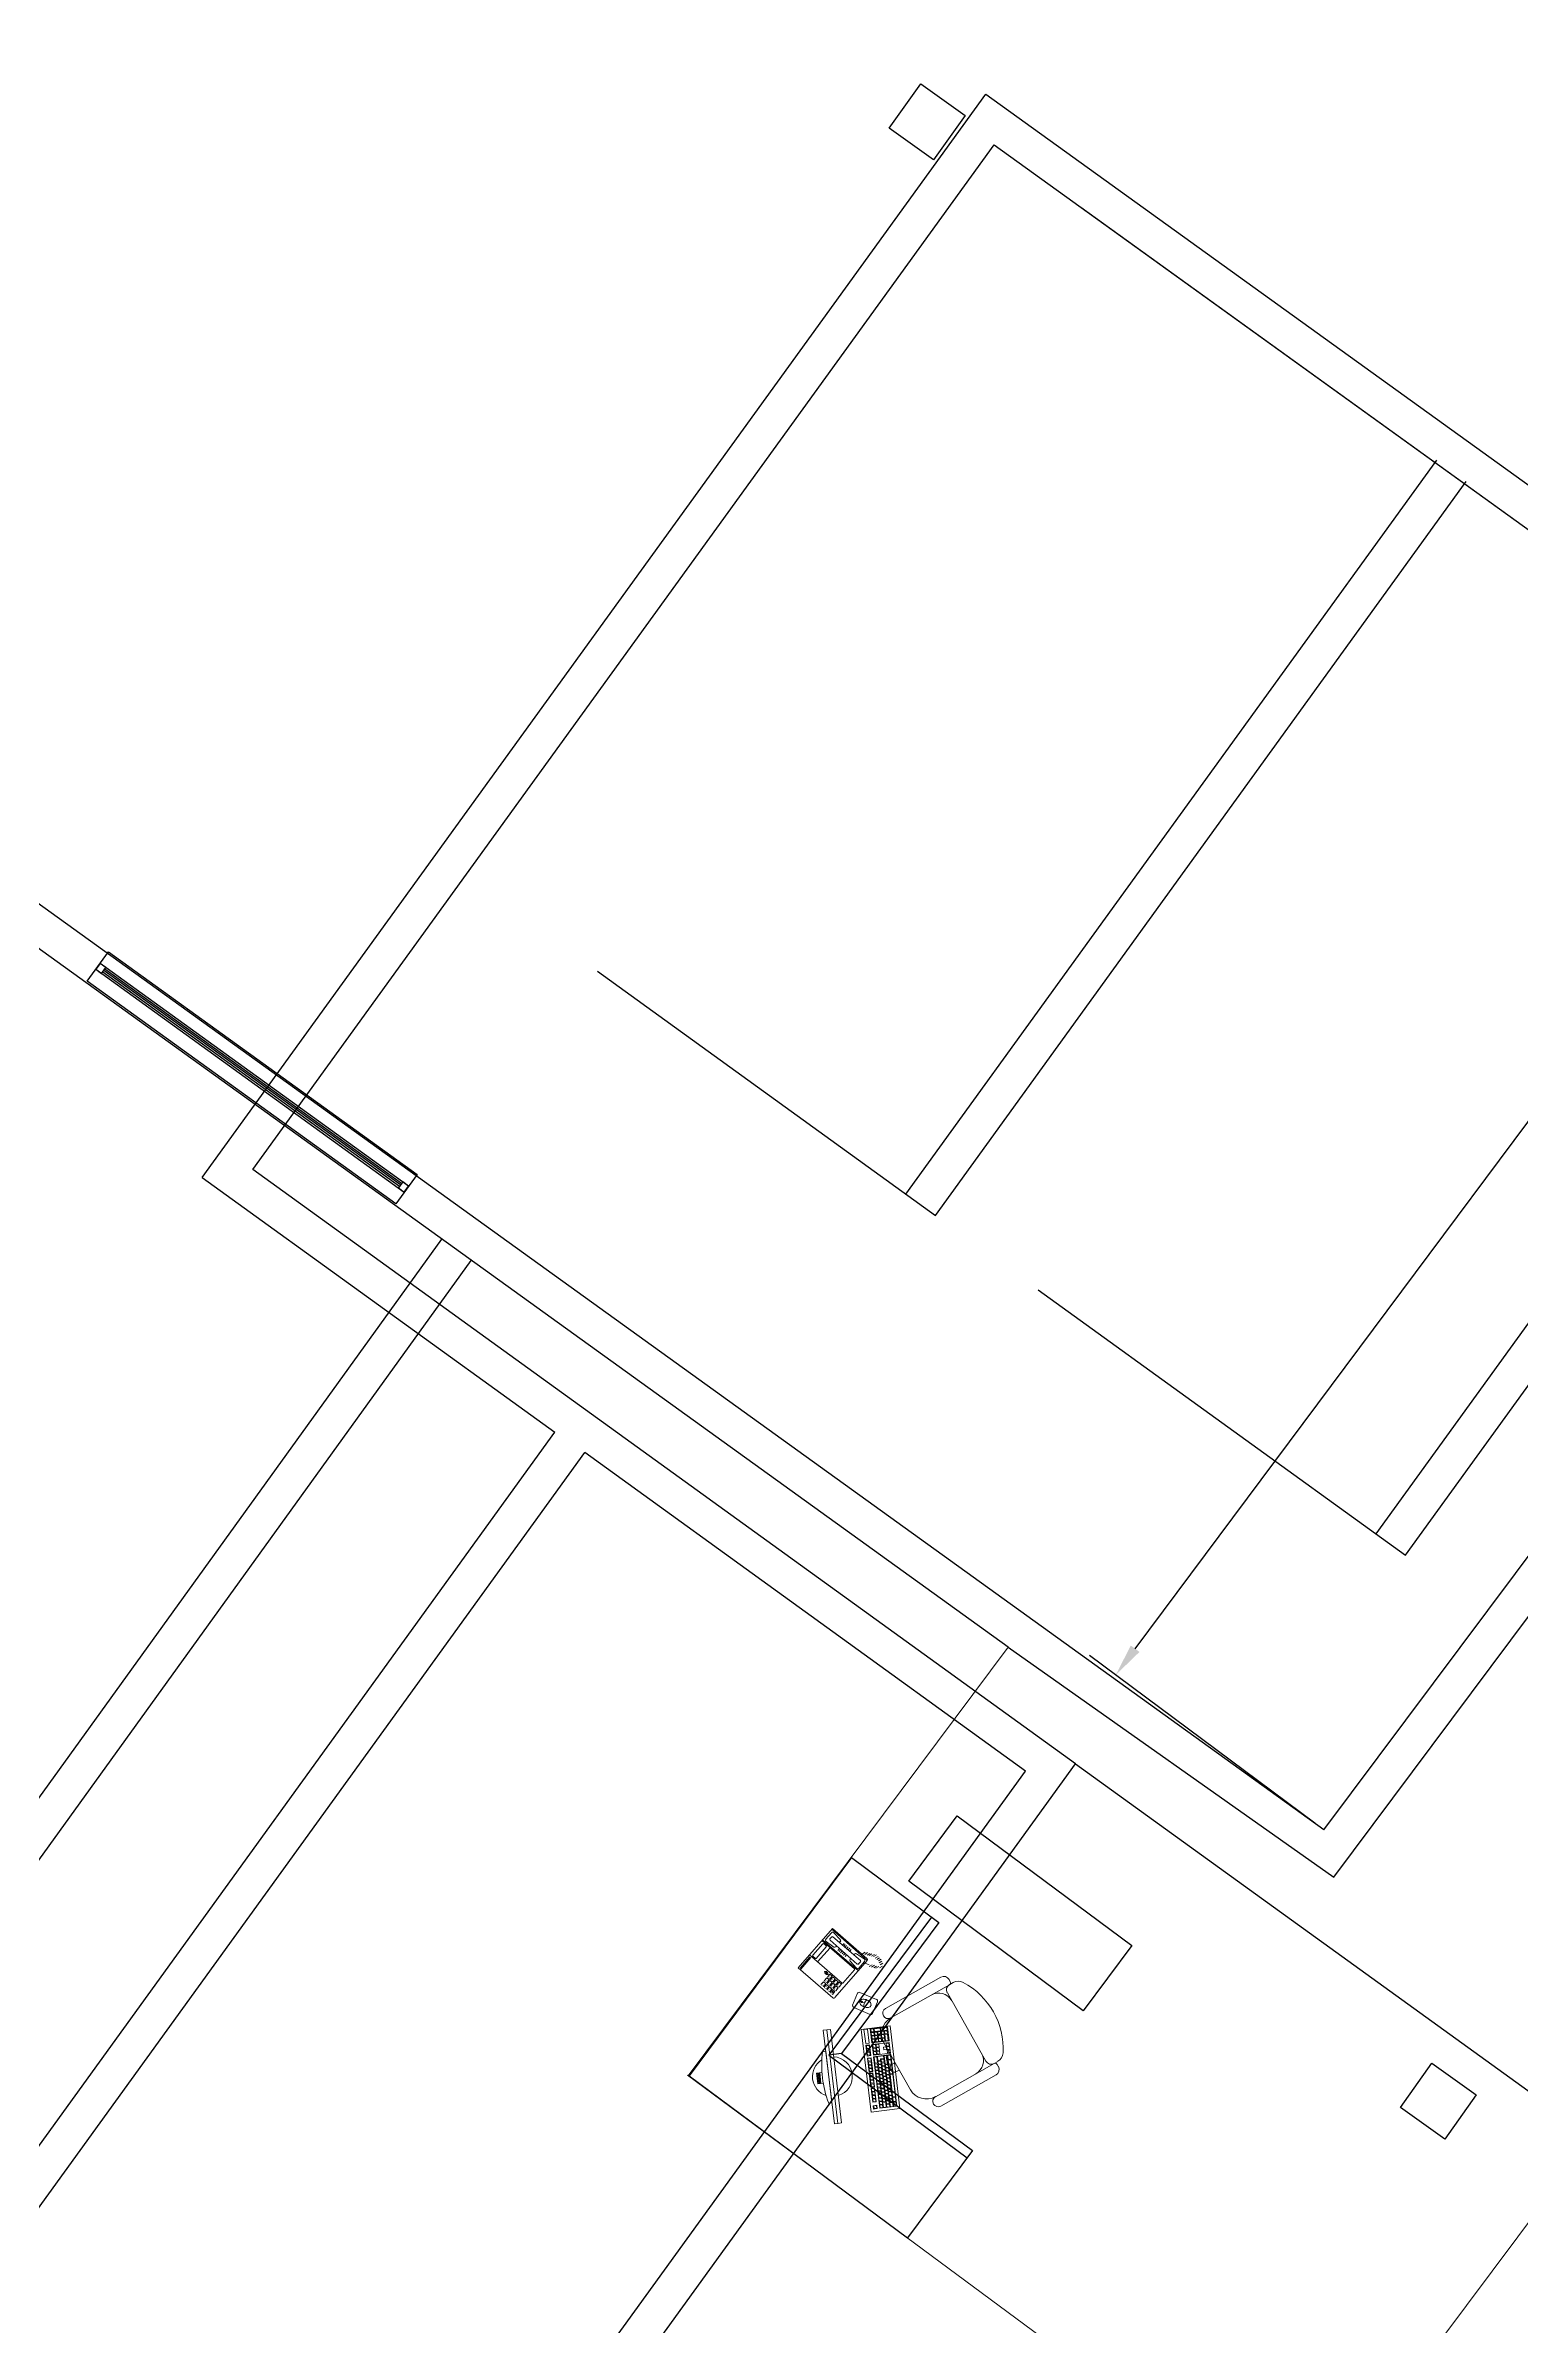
# Model space of a CAD drawing. Header units: metres. Extents: x 141303 to 146299, y 125960 to 127091.
# Drawn here: x 144896.07 to 144904.21, y 126103.1 to 126115.69 of the extents above; entities that cross this region are included whole.
import ezdxf

# ---------------------------------------------------------------- set-up
doc = ezdxf.new("R2010")
doc.units = ezdxf.units.M
doc.header["$MEASUREMENT"] = 0
for name, color, linetype, lineweight in [('C07_MOB-C.EXT Y FARMACIA$0$007_ADMISIÓN_HOSPITALARIA$0$SANCTORUM_ADMISION HOSPITALARIA_V5$0$007_ADMISIÓN_HOSPITALARIA$0$02.-PLANTA BAJA GENERAL$0$MOB', 7, 'Continuous', 0), ('ELEVATION', 7, 'Continuous', 20), ('new column', 4, 'Continuous', 25), ('NVMI_WALL', 7, 'Continuous', 30)]:
    doc.layers.add(name, color=color, linetype=linetype, lineweight=lineweight)
for name, color, linetype in [('DIMENSION', 50, 'Continuous'), ('door', 12, 'Continuous'), ('FURNITURE', 6, 'Continuous'), ('WINDOW', 244, 'Continuous')]:
    doc.layers.add(name, color=color, linetype=linetype)
doc.layers.get('0').off()
doc.styles.add('C07_MOB-C.EXT Y FARMACIA$0$007_ADMISIÓN_HOSPITALARIA$0$SANCTORUM_ADMISION HOSPITALARIA_V5$0$007_ADMISIÓN_HOSPITALARIA$0$02.-PLANTA BAJA GENERAL$0$LEROY', font='LEROY.SHX', dxfattribs={"width": 1.25, "height": 1})
doc.styles.get("Standard").update_dxf_attribs({"font": 'arial.ttf'})
doc.dimstyles.get("Standard").update_dxf_attribs({"dimtxt": 0.18, "dimasz": 0.18, "dimexe": 0.18, "dimexo": 0.0625, "dimgap": 0.09, "dimtad": 0, "dimtih": 1, "dimtoh": 1, "dimdec": 4, "dimzin": 0, "dimdsep": 46, "dimtxsty": 'Standard', "dimcen": 0.09, "dimadec": 0, "dimazin": 0, "dimtfac": 1, "dimtdec": 4, "dimtofl": 0, "dimtmove": 0, "dimatfit": 3, "dimfxl": 1, "dimtolj": 1, "dimtzin": 0, "dimarcsym": 0})

# ---------------------------------------------------------------- blocks, each defined once
blk = doc.blocks.new('C02_MOB-EQUIP GINE-PEDIATRÍA$0$SILLA ADM')
at = {"lineweight": 0}
for p, q in [((20.52, 67.882, 0), (20.18, 68.032, 0)), ((20.525, 67.945, 0), (20.205, 68.087, 0)), ((20.047, 67.981, 0), (19.926, 67.709, 0)), ((20.301, 67.469, 0), (20.477, 67.864, 0)), ((20.521, 67.881, 0), (20.542, 67.872, 0)), ((20.536, 67.888, 0), (20.542, 67.901, 0)), ((19.953, 67.52, 0), (20.274, 67.378, 0)), ((19.978, 67.575, 0), (20.318, 67.425, 0)), ((20.318, 67.424, 0), (20.339, 67.415, 0)), ((20.324, 67.409, 0), (20.318, 67.396, 0))]:
    blk.add_line(p, q, dxfattribs=at)
at = {"lineweight": 0, "ltscale": 15}
for p, q in [((19.999, 67.925, 0), (19.948, 67.868, 0)), ((19.948, 67.868, 0), (19.951, 67.866, 0)), ((19.993, 67.925, 0), (19.959, 67.888, 0)), ((19.959, 67.888, 0), (19.963, 67.885, 0)), ((19.996, 67.866, 0), (19.98, 67.874, 0)), ((19.993, 67.925, 0), (19.996, 67.922, 0)), ((20.016, 67.911, 0), (19.999, 67.925, 0)), ((19.977, 67.823, 0), (19.961, 67.831, 0))]:
    blk.add_line(p, q, dxfattribs=at)
at = {"lineweight": 0}
for centre, radius, start, end in [((20.139, 67.94, 0), 0.101, 66.0969, 156.0969), ((20.192, 68.06, 0), 0.03, 66.0969, 246.0969), ((20.38, 67.853, 0), 0.0835, 336.0969, 66.0969), ((20.507, 67.851, 0), 0.0337, 66.0969, 156.0969), ((20.525, 67.893, 0), 0.0122, 246.0969, 336.0969), ((20.511, 67.914, 0), 0.0337, 336.0969, 66.0969), ((20.519, 67.82, 0), 0.0575, 8.5862, 66.0969), ((20.164, 67.766, 0), 0.416, 303.6077, 8.5862), ((20.019, 67.668, 0), 0.101, 156.0969, 246.0969), ((19.966, 67.548, 0), 0.03, 66.0969, 246.0969), ((20.245, 67.548, 0), 0.0835, 246.0969, 336.0969), ((20.287, 67.409, 0), 0.0337, 246.0969, 336.0969), ((20.332, 67.455, 0), 0.0337, 156.0969, 246.0969), ((20.313, 67.413, 0), 0.0122, 336.0969, 66.0969), ((20.363, 67.468, 0), 0.0575, 246.0969, 303.6077)]:
    blk.add_arc(centre, radius, start, end, dxfattribs=at)
at = {"lineweight": 0, "ltscale": 15}
blk.add_arc((19.97, 67.852, 0), 0.0235, 66.0697, 246.0697, dxfattribs=at)
blk = doc.blocks.new('C02_MOB-EQUIP GINE-PEDIATRÍA$0$DESK 1.50 X 1.50')
for points in [[(252.496, -575.355), (253.996, -575.355)], [(252.496, -575.355), (252.496, -575.955)], [(253.996, -575.355), (253.996, -576.855)], [(252.496, -575.905), (253.446, -575.905)], [(252.496, -575.955), (253.396, -575.955)], [(253.396, -575.955), (253.446, -575.905)], [(253.396, -575.955), (253.396, -576.855)], [(253.446, -575.905), (253.446, -576.855)], [(253.396, -576.855), (253.996, -576.855)]]:
    blk.add_lwpolyline(points)
blk = doc.blocks.new('C07_MOB-C.EXT Y FARMACIA$0$007_ADMISIÓN_HOSPITALARIA$0$SANCTORUM_ADMISION HOSPITALARIA_V5$0$007_ADMISIÓN_HOSPITALARIA$0$02.-PLANTA BAJA GENERAL$0$tel-ip-flat-10')
at = {"layer": 'C07_MOB-C.EXT Y FARMACIA$0$007_ADMISIÓN_HOSPITALARIA$0$SANCTORUM_ADMISION HOSPITALARIA_V5$0$007_ADMISIÓN_HOSPITALARIA$0$02.-PLANTA BAJA GENERAL$0$MOB'}
h = blk.add_hatch(dxfattribs=at)
h.set_pattern_fill('ACET-2D-ANSI31', color=256, scale=0.017696, angle=221.1209, style=0)
h.set_pattern_definition([(176.1209, (5.901504, -4.01507), (-0.00380107, -0.05605687), [])])
h.paths.add_polyline_path([(0.043, -0.146), (0.042, -0.133), (0.03, -0.143)])
h.paths.add_polyline_path([(0.026, -0.126), (0.038, -0.129), (0.026, -0.139)])
at = {"lineweight": 0, "ltscale": 2}
for p, q in [((0.06, 0.138), (0.069, 0.153)), ((0.062, 0.158), (0.071, 0.174)), ((0.063, 0.126), (0.072, 0.141)), ((0.066, 0.113), (0.076, 0.129)), ((0.078, 0.161), (0.087, 0.176)), ((0.09, 0.156), (0.099, 0.171)), ((0.101, 0.151), (0.11, 0.167)), ((0.109, 0.143), (0.118, 0.158)), ((0.116, 0.134), (0.125, 0.15)), ((0.124, 0.125), (0.133, 0.141)), ((0.127, 0.113), (0.136, 0.129)), ((0.102, 0.089), (-0.102, -0.089)), ((0.052, 0.019), (-0.022, -0.045)), ((0.046, 0.041), (0.218, -0.156)), ((0.056, 0.019), (0.213, -0.16)), ((0.097, 0.075), (0.061, 0.043)), ((0.099, -0.005), (0.061, 0.031)), ((0.07, 0.101), (0.079, 0.116)), ((0.091, 0.069), (0.078, 0.1)), ((0.083, 0.035), (0.215, -0.115)), ((0.095, 0.052), (0.084, 0.042)), ((0.095, 0.052), (0.084, 0.042)), ((0.102, 0.052), (0.234, -0.099)), ((0.103, 0.09), (0.275, -0.106)), ((0.11, 0.074), (0.14, 0.031)), ((0.114, 0.088), (0.28, -0.102)), ((0.13, 0.101), (0.139, 0.116)), ((0.133, 0.089), (0.142, 0.104)), ((0.138, 0.02), (0.134, 0.016)), ((0.136, 0.076), (0.146, 0.092)), ((0.14, 0.064), (0.149, 0.079)), ((0.163, 0.001), (0.154, -0.007)), ((-0.103, -0.101), (0.063, -0.291)), ((-0.069, -0.089), (-0.085, -0.103)), ((-0.071, -0.097), (-0.076, -0.102)), ((-0.076, -0.102), (-0.073, -0.106)), ((-0.058, -0.102), (-0.074, -0.115)), ((-0.073, -0.106), (-0.067, -0.102)), ((-0.067, -0.102), (-0.071, -0.097)), ((-0.055, -0.106), (-0.07, -0.119)), ((-0.069, -0.089), (-0.058, -0.102)), ((-0.048, -0.071), (-0.064, -0.084)), ((-0.043, -0.118), (-0.059, -0.132)), ((-0.04, -0.122), (-0.056, -0.136)), ((-0.055, -0.106), (-0.043, -0.118)), ((-0.037, -0.083), (-0.053, -0.097)), ((-0.034, -0.088), (-0.049, -0.101)), ((-0.048, -0.071), (-0.037, -0.083)), ((-0.028, -0.053), (-0.044, -0.067)), ((-0.04, -0.122), (-0.029, -0.135)), ((-0.023, -0.1), (-0.038, -0.114)), ((-0.019, -0.104), (-0.035, -0.118)), ((-0.034, -0.088), (-0.023, -0.1)), ((-0.017, -0.066), (-0.033, -0.08)), ((-0.014, -0.07), (-0.03, -0.084)), ((-0.028, -0.053), (-0.017, -0.066)), ((-0.008, -0.117), (-0.024, -0.131)), ((-0.022, -0.049), (0.135, -0.228)), ((-0.004, -0.121), (-0.02, -0.135)), ((-0.019, -0.104), (-0.008, -0.117)), ((-0.003, -0.083), (-0.018, -0.097)), ((0.001, -0.087), (-0.015, -0.101)), ((-0.014, -0.07), (-0.003, -0.083)), ((0.012, -0.1), (-0.004, -0.113)), ((-0.004, -0.121), (0.007, -0.134)), ((0.016, -0.104), (0, -0.118)), ((0.001, -0.087), (0.012, -0.1)), ((0.027, -0.116), (0.011, -0.13)), ((0.016, -0.104), (0.027, -0.116)), ((0.28, -0.102), (0.063, -0.291)), ((0.173, -0.115), (0.095, -0.184)), ((0.115, -0.001), (0.11, -0.005)), ((0.135, -0.024), (0.125, -0.032)), ((0.142, -0.032), (0.132, -0.041)), ((0.149, -0.04), (0.139, -0.049)), ((0.157, -0.049), (0.146, -0.057)), ((0.163, -0.056), (0.153, -0.065)), ((0.169, -0.063), (0.159, -0.072)), ((0.17, -0.007), (0.161, -0.015)), ((0.178, -0.016), (0.168, -0.024)), ((0.185, -0.024), (0.176, -0.032)), ((0.177, -0.094), (0.207, -0.137)), ((0.183, -0.079), (0.179, -0.083)), ((0.191, -0.031), (0.182, -0.04)), ((0.197, -0.038), (0.188, -0.047)), ((0.207, -0.059), (0.202, -0.063)), ((0.256, -0.094), (0.218, -0.059)), ((0.256, -0.107), (0.22, -0.139)), ((0.233, -0.106), (0.222, -0.116)), ((-0.029, -0.135), (-0.045, -0.149)), ((-0.025, -0.139), (-0.041, -0.153)), ((-0.014, -0.152), (-0.03, -0.166)), ((-0.025, -0.139), (-0.014, -0.152)), ((0.007, -0.134), (-0.009, -0.148)), ((0.026, -0.126), (0.026, -0.139)), ((0.026, -0.126), (0.038, -0.129)), ((0.038, -0.129), (0.026, -0.139)), ((0.042, -0.133), (0.03, -0.143)), ((0.043, -0.146), (0.03, -0.143)), ((0.043, -0.146), (0.042, -0.133)), ((0.12, -0.221), (0.056, -0.277)), ((0.123, -0.226), (0.06, -0.281)), ((0.179, -0.136), (0.115, -0.192)), ((0.115, -0.196), (0.127, -0.21)), ((0.195, -0.155), (0.132, -0.21)), ((0.184, -0.136), (0.196, -0.15))]:
    blk.add_line(p, q, dxfattribs=at)
at = {"lineweight": 0, "const_width": 0.00178}
for points in [[(-0.085, -0.103), (-0.074, -0.115)], [(-0.07, -0.119), (-0.059, -0.132)], [(-0.064, -0.084), (-0.053, -0.097)], [(-0.049, -0.101), (-0.038, -0.114)], [(-0.044, -0.067), (-0.033, -0.08)], [(-0.035, -0.118), (-0.024, -0.131)], [(-0.03, -0.084), (-0.018, -0.097)], [(-0.015, -0.101), (-0.004, -0.113)], [(0, -0.118), (0.011, -0.13)], [(-0.056, -0.136), (-0.045, -0.149)], [(-0.041, -0.153), (-0.03, -0.166)], [(-0.02, -0.135), (-0.009, -0.148)]]:
    blk.add_lwpolyline(points, dxfattribs=at)
at = {"lineweight": 0, "ltscale": 2}
for centre, radius, start, end in [((0.054, 0.017), 0.00336, 41.1209, 131.1209), ((0.066, 0.037), 0.00841, 131.1209, 227.4187), ((0.087, 0.039), 0.00504, 131.1209, 221.1209), ((0.087, 0.039), 0.00504, 131.1209, 221.1209), ((0.098, 0.049), 0.00504, 41.1209, 131.1209), ((0.098, 0.049), 0.00504, 41.1209, 131.1209), ((0.103, 0.069), 0.00841, 34.823, 131.1209), ((0.108, 0.083), 0.00841, 41.1209, 131.1209), ((0.133, 0.026), 0.00841, 311.1209, 34.823), ((-0.097, -0.096), 0.00841, 131.1209, 221.1209), ((-0.019, -0.047), 0.00336, 131.1209, 221.1209), ((0.105, 0.002), 0.00841, 227.4187, 311.1209), ((0.184, -0.09), 0.00841, 131.1209, 214.823), ((0.212, -0.065), 0.00841, 47.4187, 131.1209), ((0.219, -0.112), 0.00504, 221.1209, 311.1209), ((0.23, -0.102), 0.00504, 311.1209, 41.1209), ((0.251, -0.1), 0.00841, 311.1209, 47.4187), ((0.118, -0.194), 0.00336, 131.1209, 221.1209), ((0.13, -0.208), 0.00336, 221.1209, 311.1209), ((0.181, -0.139), 0.00336, 41.1209, 131.1209), ((0.193, -0.152), 0.00336, 311.1209, 41.1209), ((0.214, -0.132), 0.00841, 214.823, 311.1209)]:
    blk.add_arc(centre, radius, start, end, dxfattribs=at)
at = {"lineweight": 0, "ltscale": 2, "style": 'C07_MOB-C.EXT Y FARMACIA$0$007_ADMISIÓN_HOSPITALARIA$0$SANCTORUM_ADMISION HOSPITALARIA_V5$0$007_ADMISIÓN_HOSPITALARIA$0$02.-PLANTA BAJA GENERAL$0$LEROY'}
for s, p in [('9', (-0.058, -0.115)), ('0', (-0.052, -0.08)), ('8', (-0.037, -0.097)), ('*', (-0.032, -0.063)), ('5', (-0.023, -0.113)), ('7', (-0.018, -0.08)), ('4', (-0.003, -0.097)), ('1', (0.012, -0.114)), ('6', (-0.043, -0.131)), ('3', (-0.028, -0.149)), ('2', (-0.008, -0.131))]:
    blk.add_text(s, height=0.00633, rotation=221.1209, dxfattribs=at).set_placement(p)
blk = doc.blocks.new('C07_MOB-C.EXT Y FARMACIA$0$01.TLAT_TRIAGE - 06$0$02.COV_LNDV_MONTAJE - 00$0$Mob  -  PC 02')
at = {"lineweight": 0}
for p, q in [((-0.394, 0.402), (-0.443, 0.316)), ((-0.32, 0.372), (-0.381, 0.406)), ((0.22, 0.459), (-0.24, 0.459)), ((-0.24, 0.459), (-0.24, 0.299)), ((-0.159, 0.444), (-0.237, 0.444)), ((-0.237, 0.444), (-0.237, 0.349)), ((-0.219, 0.44), (-0.234, 0.44)), ((-0.234, 0.44), (-0.234, 0.406)), ((-0.234, 0.406), (-0.234, 0.44)), ((-0.234, 0.406), (-0.219, 0.406)), ((-0.219, 0.403), (-0.234, 0.403)), ((-0.234, 0.403), (-0.234, 0.37)), ((-0.234, 0.37), (-0.234, 0.403)), ((-0.219, 0.406), (-0.219, 0.44)), ((-0.219, 0.37), (-0.219, 0.403)), ((-0.2, 0.44), (-0.215, 0.44)), ((-0.215, 0.44), (-0.215, 0.425)), ((-0.215, 0.425), (-0.215, 0.44)), ((-0.215, 0.425), (-0.2, 0.425)), ((-0.2, 0.421), (-0.215, 0.421)), ((-0.215, 0.421), (-0.215, 0.406)), ((-0.215, 0.406), (-0.215, 0.421)), ((-0.215, 0.406), (-0.2, 0.406)), ((-0.2, 0.403), (-0.215, 0.403)), ((-0.215, 0.403), (-0.215, 0.388)), ((-0.215, 0.388), (-0.215, 0.403)), ((-0.215, 0.388), (-0.2, 0.388)), ((-0.2, 0.385), (-0.215, 0.385)), ((-0.215, 0.385), (-0.215, 0.37)), ((-0.215, 0.37), (-0.215, 0.385)), ((-0.2, 0.425), (-0.2, 0.44)), ((-0.2, 0.406), (-0.2, 0.421)), ((-0.2, 0.388), (-0.2, 0.403)), ((-0.2, 0.37), (-0.2, 0.385)), ((-0.162, 0.44), (-0.196, 0.44)), ((-0.196, 0.44), (-0.196, 0.425)), ((-0.196, 0.425), (-0.196, 0.44)), ((-0.196, 0.425), (-0.162, 0.425)), ((-0.181, 0.421), (-0.196, 0.421)), ((-0.196, 0.421), (-0.196, 0.406)), ((-0.196, 0.406), (-0.196, 0.421)), ((-0.196, 0.406), (-0.181, 0.406)), ((-0.181, 0.403), (-0.196, 0.403)), ((-0.196, 0.403), (-0.196, 0.388)), ((-0.196, 0.388), (-0.196, 0.403)), ((-0.196, 0.388), (-0.181, 0.388)), ((-0.181, 0.385), (-0.196, 0.385)), ((-0.196, 0.385), (-0.196, 0.37)), ((-0.196, 0.37), (-0.196, 0.385)), ((-0.181, 0.406), (-0.181, 0.421)), ((-0.181, 0.388), (-0.181, 0.403)), ((-0.181, 0.37), (-0.181, 0.385)), ((-0.162, 0.421), (-0.177, 0.421)), ((-0.177, 0.421), (-0.177, 0.406)), ((-0.177, 0.406), (-0.177, 0.421)), ((-0.177, 0.406), (-0.162, 0.406)), ((-0.162, 0.403), (-0.177, 0.403)), ((-0.177, 0.403), (-0.177, 0.388)), ((-0.177, 0.388), (-0.177, 0.403)), ((-0.177, 0.388), (-0.162, 0.388)), ((-0.162, 0.385), (-0.177, 0.385)), ((-0.177, 0.385), (-0.177, 0.37)), ((-0.177, 0.37), (-0.177, 0.385)), ((-0.162, 0.425), (-0.162, 0.44)), ((-0.162, 0.406), (-0.162, 0.421)), ((-0.162, 0.388), (-0.162, 0.403)), ((-0.162, 0.37), (-0.162, 0.385)), ((-0.159, 0.349), (-0.159, 0.444)), ((-0.15, 0.349), (-0.15, 0.444)), ((-0.15, 0.444), (-0.09, 0.444)), ((-0.132, 0.442), (-0.147, 0.442)), ((-0.147, 0.442), (-0.147, 0.427)), ((-0.147, 0.427), (-0.147, 0.442)), ((-0.147, 0.427), (-0.132, 0.427)), ((-0.132, 0.385), (-0.147, 0.385)), ((-0.147, 0.385), (-0.147, 0.37)), ((-0.147, 0.37), (-0.147, 0.385)), ((-0.132, 0.427), (-0.132, 0.442)), ((-0.132, 0.37), (-0.132, 0.385)), ((-0.113, 0.442), (-0.128, 0.442)), ((-0.128, 0.442), (-0.128, 0.427)), ((-0.128, 0.427), (-0.128, 0.442)), ((-0.128, 0.427), (-0.113, 0.427)), ((-0.113, 0.424), (-0.128, 0.424)), ((-0.128, 0.424), (-0.128, 0.409)), ((-0.128, 0.409), (-0.128, 0.424)), ((-0.128, 0.409), (-0.113, 0.409)), ((-0.113, 0.385), (-0.128, 0.385)), ((-0.128, 0.385), (-0.128, 0.37)), ((-0.128, 0.37), (-0.128, 0.385)), ((-0.113, 0.427), (-0.113, 0.442)), ((-0.113, 0.409), (-0.113, 0.424)), ((-0.113, 0.37), (-0.113, 0.385)), ((-0.094, 0.442), (-0.109, 0.442)), ((-0.109, 0.442), (-0.109, 0.427)), ((-0.109, 0.427), (-0.109, 0.442)), ((-0.109, 0.427), (-0.094, 0.427)), ((-0.094, 0.385), (-0.109, 0.385)), ((-0.109, 0.385), (-0.109, 0.37)), ((-0.109, 0.37), (-0.109, 0.385)), ((-0.094, 0.427), (-0.094, 0.442)), ((-0.094, 0.37), (-0.094, 0.385)), ((-0.09, 0.444), (-0.09, 0.349)), ((-0.082, 0.349), (-0.082, 0.444)), ((0.205, 0.444), (-0.082, 0.444)), ((-0.057, 0.442), (-0.08, 0.442)), ((-0.08, 0.442), (-0.08, 0.427)), ((-0.08, 0.427), (-0.08, 0.442)), ((-0.08, 0.427), (-0.057, 0.427)), ((-0.034, 0.423), (-0.08, 0.423)), ((-0.08, 0.423), (-0.08, 0.408)), ((-0.08, 0.408), (-0.08, 0.423)), ((-0.08, 0.408), (-0.034, 0.408)), ((-0.065, 0.404), (-0.08, 0.404)), ((-0.08, 0.404), (-0.08, 0.37)), ((-0.08, 0.37), (-0.08, 0.404)), ((-0.065, 0.385), (-0.065, 0.404)), ((-0.057, 0.385), (-0.065, 0.385)), ((-0.046, 0.404), (-0.061, 0.404)), ((-0.061, 0.404), (-0.061, 0.389)), ((-0.061, 0.389), (-0.061, 0.404)), ((-0.061, 0.389), (-0.046, 0.389)), ((-0.057, 0.427), (-0.057, 0.442)), ((-0.057, 0.37), (-0.057, 0.385)), ((-0.031, 0.442), (-0.053, 0.442)), ((-0.053, 0.442), (-0.053, 0.427)), ((-0.053, 0.427), (-0.053, 0.442)), ((-0.053, 0.427), (-0.031, 0.427)), ((-0.038, 0.385), (-0.053, 0.385)), ((-0.053, 0.385), (-0.053, 0.37)), ((-0.053, 0.37), (-0.053, 0.385)), ((-0.046, 0.389), (-0.046, 0.404)), ((-0.026, 0.404), (-0.041, 0.404)), ((-0.041, 0.404), (-0.041, 0.389)), ((-0.041, 0.389), (-0.041, 0.404)), ((-0.041, 0.389), (-0.026, 0.389)), ((-0.038, 0.37), (-0.038, 0.385)), ((-0.034, 0.408), (-0.034, 0.423)), ((-0.019, 0.385), (-0.034, 0.385)), ((-0.034, 0.385), (-0.034, 0.37)), ((-0.034, 0.37), (-0.034, 0.385)), ((-0.031, 0.427), (-0.031, 0.442)), ((-0.015, 0.423), (-0.03, 0.423)), ((-0.03, 0.423), (-0.03, 0.408)), ((-0.03, 0.408), (-0.03, 0.423)), ((-0.03, 0.408), (-0.015, 0.408)), ((-0.004, 0.442), (-0.026, 0.442)), ((-0.026, 0.442), (-0.026, 0.427)), ((-0.026, 0.427), (-0.026, 0.442)), ((-0.026, 0.427), (-0.004, 0.427)), ((-0.026, 0.389), (-0.026, 0.404)), ((-0.007, 0.404), (-0.022, 0.404)), ((-0.022, 0.404), (-0.022, 0.389)), ((-0.022, 0.389), (-0.022, 0.404)), ((-0.022, 0.389), (-0.007, 0.389)), ((-0.019, 0.37), (-0.019, 0.385)), ((-0.015, 0.408), (-0.015, 0.423)), ((0, 0.385), (-0.015, 0.385)), ((-0.015, 0.385), (-0.015, 0.37)), ((-0.015, 0.37), (-0.015, 0.385)), ((0.004, 0.423), (-0.011, 0.423)), ((-0.011, 0.423), (-0.011, 0.408)), ((-0.011, 0.408), (-0.011, 0.423)), ((-0.011, 0.408), (0.004, 0.408)), ((-0.007, 0.389), (-0.007, 0.404)), ((-0.004, 0.427), (-0.004, 0.442)), ((0.012, 0.404), (-0.003, 0.404)), ((-0.003, 0.404), (-0.003, 0.389)), ((-0.003, 0.389), (-0.003, 0.404)), ((-0.003, 0.389), (0.012, 0.389)), ((0.023, 0.442), (0, 0.442)), ((0, 0.442), (0, 0.427)), ((0, 0.427), (0, 0.442)), ((0, 0.427), (0.023, 0.427)), ((0, 0.37), (0, 0.385)), ((0.004, 0.408), (0.004, 0.423)), ((0.019, 0.385), (0.004, 0.385)), ((0.004, 0.385), (0.004, 0.37)), ((0.004, 0.37), (0.004, 0.385)), ((0.024, 0.423), (0.009, 0.423)), ((0.009, 0.423), (0.009, 0.408)), ((0.009, 0.408), (0.009, 0.423)), ((0.009, 0.408), (0.024, 0.408)), ((0.012, 0.389), (0.012, 0.404)), ((0.031, 0.404), (0.016, 0.404)), ((0.016, 0.404), (0.016, 0.389)), ((0.016, 0.389), (0.016, 0.404)), ((0.016, 0.389), (0.031, 0.389)), ((0.019, 0.37), (0.019, 0.385)), ((0.023, 0.427), (0.023, 0.442)), ((0.024, 0.408), (0.024, 0.423)), ((0.039, 0.385), (0.024, 0.385)), ((0.024, 0.385), (0.024, 0.37)), ((0.024, 0.37), (0.024, 0.385)), ((0.123, 0.442), (0.027, 0.442)), ((0.027, 0.442), (0.027, 0.427)), ((0.027, 0.427), (0.027, 0.442)), ((0.027, 0.427), (0.123, 0.427)), ((0.043, 0.423), (0.028, 0.423)), ((0.028, 0.423), (0.028, 0.408)), ((0.028, 0.408), (0.028, 0.423)), ((0.028, 0.408), (0.043, 0.408)), ((0.031, 0.389), (0.031, 0.404)), ((0.05, 0.404), (0.035, 0.404)), ((0.035, 0.404), (0.035, 0.389)), ((0.035, 0.389), (0.035, 0.404)), ((0.035, 0.389), (0.05, 0.389)), ((0.039, 0.37), (0.039, 0.385)), ((0.043, 0.408), (0.043, 0.423)), ((0.058, 0.385), (0.043, 0.385)), ((0.043, 0.385), (0.043, 0.37)), ((0.043, 0.37), (0.043, 0.385)), ((0.062, 0.423), (0.047, 0.423)), ((0.047, 0.423), (0.047, 0.408)), ((0.047, 0.408), (0.047, 0.423)), ((0.047, 0.408), (0.062, 0.408)), ((0.05, 0.389), (0.05, 0.404)), ((0.069, 0.404), (0.054, 0.404)), ((0.054, 0.404), (0.054, 0.389)), ((0.054, 0.389), (0.054, 0.404)), ((0.054, 0.389), (0.069, 0.389)), ((0.058, 0.37), (0.058, 0.385)), ((0.062, 0.408), (0.062, 0.423)), ((0.077, 0.385), (0.062, 0.385)), ((0.062, 0.385), (0.062, 0.37)), ((0.062, 0.37), (0.062, 0.385)), ((0.081, 0.423), (0.066, 0.423)), ((0.066, 0.423), (0.066, 0.408)), ((0.066, 0.408), (0.066, 0.423)), ((0.066, 0.408), (0.081, 0.408)), ((0.069, 0.389), (0.069, 0.404)), ((0.088, 0.404), (0.073, 0.404)), ((0.073, 0.404), (0.073, 0.389)), ((0.073, 0.389), (0.073, 0.404)), ((0.073, 0.389), (0.088, 0.389)), ((0.077, 0.37), (0.077, 0.385)), ((0.081, 0.408), (0.081, 0.423)), ((0.096, 0.385), (0.081, 0.385)), ((0.081, 0.385), (0.081, 0.37)), ((0.081, 0.37), (0.081, 0.385)), ((0.1, 0.423), (0.085, 0.423)), ((0.085, 0.423), (0.085, 0.408)), ((0.085, 0.408), (0.085, 0.423)), ((0.085, 0.408), (0.1, 0.408)), ((0.088, 0.389), (0.088, 0.404)), ((0.108, 0.404), (0.093, 0.404)), ((0.093, 0.404), (0.093, 0.389)), ((0.093, 0.389), (0.093, 0.404)), ((0.093, 0.389), (0.108, 0.389)), ((0.096, 0.37), (0.096, 0.385)), ((0.1, 0.408), (0.1, 0.423)), ((0.115, 0.385), (0.1, 0.385)), ((0.1, 0.385), (0.1, 0.37)), ((0.1, 0.37), (0.1, 0.385)), ((0.119, 0.423), (0.104, 0.423)), ((0.104, 0.423), (0.104, 0.408)), ((0.104, 0.408), (0.104, 0.423)), ((0.104, 0.408), (0.119, 0.408)), ((0.108, 0.389), (0.108, 0.404)), ((0.127, 0.404), (0.112, 0.404)), ((0.112, 0.404), (0.112, 0.389)), ((0.112, 0.389), (0.112, 0.404)), ((0.112, 0.389), (0.127, 0.389)), ((0.115, 0.37), (0.115, 0.385)), ((0.119, 0.408), (0.119, 0.423)), ((0.134, 0.385), (0.119, 0.385)), ((0.119, 0.385), (0.119, 0.37)), ((0.119, 0.37), (0.119, 0.385)), ((0.123, 0.427), (0.123, 0.442)), ((0.138, 0.423), (0.123, 0.423)), ((0.123, 0.423), (0.123, 0.408)), ((0.123, 0.408), (0.123, 0.423)), ((0.123, 0.408), (0.138, 0.408)), ((0.15, 0.442), (0.127, 0.442)), ((0.127, 0.442), (0.127, 0.427)), ((0.127, 0.427), (0.127, 0.442)), ((0.127, 0.427), (0.15, 0.427)), ((0.127, 0.389), (0.127, 0.404)), ((0.146, 0.404), (0.131, 0.404)), ((0.131, 0.404), (0.131, 0.389)), ((0.131, 0.389), (0.131, 0.404)), ((0.131, 0.389), (0.146, 0.389)), ((0.134, 0.37), (0.134, 0.385)), ((0.138, 0.408), (0.138, 0.423)), ((0.153, 0.385), (0.138, 0.385)), ((0.138, 0.385), (0.138, 0.37)), ((0.138, 0.37), (0.138, 0.385)), ((0.157, 0.423), (0.142, 0.423)), ((0.142, 0.423), (0.142, 0.408)), ((0.142, 0.408), (0.142, 0.423)), ((0.142, 0.408), (0.157, 0.408)), ((0.146, 0.389), (0.146, 0.404)), ((0.15, 0.427), (0.15, 0.442)), ((0.165, 0.404), (0.15, 0.404)), ((0.15, 0.404), (0.15, 0.389)), ((0.15, 0.389), (0.15, 0.404)), ((0.15, 0.389), (0.165, 0.389)), ((0.153, 0.37), (0.153, 0.385)), ((0.177, 0.442), (0.154, 0.442)), ((0.154, 0.442), (0.154, 0.427)), ((0.154, 0.427), (0.154, 0.442)), ((0.154, 0.427), (0.177, 0.427)), ((0.157, 0.408), (0.157, 0.423)), ((0.172, 0.385), (0.157, 0.385)), ((0.157, 0.385), (0.157, 0.37)), ((0.157, 0.37), (0.157, 0.385)), ((0.177, 0.423), (0.162, 0.423)), ((0.162, 0.423), (0.162, 0.408)), ((0.162, 0.408), (0.162, 0.423)), ((0.162, 0.408), (0.177, 0.408)), ((0.165, 0.389), (0.165, 0.404)), ((0.184, 0.404), (0.169, 0.404)), ((0.169, 0.404), (0.169, 0.389)), ((0.169, 0.389), (0.169, 0.404)), ((0.169, 0.389), (0.184, 0.389)), ((0.172, 0.37), (0.172, 0.385)), ((0.177, 0.427), (0.177, 0.442)), ((0.177, 0.408), (0.177, 0.423)), ((0.203, 0.385), (0.177, 0.385)), ((0.177, 0.385), (0.177, 0.37)), ((0.177, 0.37), (0.177, 0.385)), ((0.203, 0.442), (0.181, 0.442)), ((0.181, 0.442), (0.181, 0.427)), ((0.181, 0.427), (0.181, 0.442)), ((0.181, 0.427), (0.203, 0.427)), ((0.203, 0.423), (0.181, 0.423)), ((0.181, 0.423), (0.181, 0.408)), ((0.181, 0.408), (0.181, 0.423)), ((0.181, 0.408), (0.203, 0.408)), ((0.184, 0.389), (0.184, 0.404)), ((0.203, 0.404), (0.188, 0.404)), ((0.188, 0.404), (0.188, 0.389)), ((0.188, 0.389), (0.188, 0.404)), ((0.188, 0.389), (0.203, 0.389)), ((0.203, 0.427), (0.203, 0.442)), ((0.203, 0.408), (0.203, 0.423)), ((0.203, 0.389), (0.203, 0.404)), ((0.203, 0.37), (0.203, 0.385)), ((0.205, 0.349), (0.205, 0.444)), ((0.22, 0.299), (0.22, 0.459)), ((-0.44, 0.303), (-0.379, 0.268)), ((-0.404, 0.333), (-0.402, 0.339)), ((-0.404, 0.327), (-0.404, 0.333)), ((-0.404, 0.322), (-0.404, 0.327)), ((-0.403, 0.318), (-0.404, 0.322)), ((-0.401, 0.314), (-0.403, 0.318)), ((-0.402, 0.339), (-0.4, 0.345)), ((-0.398, 0.311), (-0.401, 0.314)), ((-0.4, 0.345), (-0.397, 0.35)), ((-0.395, 0.309), (-0.398, 0.311)), ((-0.397, 0.35), (-0.394, 0.356)), ((-0.395, 0.313), (-0.396, 0.31)), ((-0.389, 0.325), (-0.395, 0.314)), ((-0.395, 0.314), (-0.394, 0.313)), ((-0.395, 0.313), (-0.395, 0.313)), ((-0.391, 0.308), (-0.395, 0.309)), ((-0.394, 0.356), (-0.39, 0.36)), ((-0.394, 0.313), (-0.387, 0.324)), ((-0.386, 0.308), (-0.391, 0.308)), ((-0.39, 0.36), (-0.385, 0.364)), ((-0.387, 0.324), (-0.389, 0.325)), ((-0.388, 0.324), (-0.383, 0.333)), ((-0.382, 0.31), (-0.386, 0.308)), ((-0.385, 0.364), (-0.381, 0.367)), ((-0.377, 0.312), (-0.382, 0.31)), ((-0.381, 0.367), (-0.376, 0.369)), ((-0.373, 0.315), (-0.377, 0.312)), ((-0.376, 0.369), (-0.371, 0.369)), ((-0.368, 0.319), (-0.373, 0.315)), ((-0.371, 0.369), (-0.367, 0.369)), ((-0.364, 0.324), (-0.368, 0.319)), ((-0.367, 0.369), (-0.364, 0.368)), ((-0.365, 0.272), (-0.316, 0.358)), ((-0.364, 0.368), (-0.36, 0.365)), ((-0.361, 0.33), (-0.364, 0.324)), ((-0.359, 0.335), (-0.361, 0.33)), ((-0.36, 0.365), (-0.358, 0.362)), ((-0.357, 0.341), (-0.359, 0.335)), ((-0.358, 0.362), (-0.356, 0.357)), ((-0.356, 0.347), (-0.357, 0.341)), ((-0.356, 0.357), (-0.356, 0.353)), ((-0.356, 0.353), (-0.356, 0.347)), ((-0.24, 0.299), (0.22, 0.299)), ((-0.237, 0.349), (-0.159, 0.349)), ((-0.159, 0.334), (-0.237, 0.334)), ((-0.237, 0.334), (-0.237, 0.314)), ((-0.237, 0.314), (-0.159, 0.314)), ((-0.234, 0.37), (-0.219, 0.37)), ((-0.219, 0.367), (-0.234, 0.367)), ((-0.234, 0.367), (-0.234, 0.352)), ((-0.234, 0.352), (-0.234, 0.367)), ((-0.234, 0.352), (-0.219, 0.352)), ((-0.219, 0.352), (-0.219, 0.367)), ((-0.215, 0.37), (-0.2, 0.37)), ((-0.2, 0.367), (-0.215, 0.367)), ((-0.215, 0.367), (-0.215, 0.352)), ((-0.215, 0.352), (-0.215, 0.367)), ((-0.215, 0.352), (-0.2, 0.352)), ((-0.2, 0.352), (-0.2, 0.367)), ((-0.196, 0.37), (-0.181, 0.37)), ((-0.181, 0.367), (-0.196, 0.367)), ((-0.196, 0.367), (-0.196, 0.352)), ((-0.196, 0.352), (-0.196, 0.367)), ((-0.196, 0.352), (-0.181, 0.352)), ((-0.181, 0.352), (-0.181, 0.367)), ((-0.177, 0.37), (-0.162, 0.37)), ((-0.162, 0.367), (-0.177, 0.367)), ((-0.177, 0.367), (-0.177, 0.352)), ((-0.177, 0.352), (-0.177, 0.367)), ((-0.177, 0.352), (-0.162, 0.352)), ((-0.162, 0.352), (-0.162, 0.367)), ((-0.159, 0.314), (-0.159, 0.334)), ((-0.09, 0.349), (-0.15, 0.349)), ((-0.15, 0.314), (-0.15, 0.334)), ((-0.15, 0.334), (-0.09, 0.334)), ((-0.09, 0.314), (-0.15, 0.314)), ((-0.147, 0.37), (-0.132, 0.37)), ((-0.132, 0.367), (-0.147, 0.367)), ((-0.147, 0.367), (-0.147, 0.352)), ((-0.147, 0.352), (-0.147, 0.367)), ((-0.147, 0.352), (-0.132, 0.352)), ((-0.132, 0.332), (-0.147, 0.332)), ((-0.147, 0.332), (-0.147, 0.317)), ((-0.147, 0.317), (-0.147, 0.332)), ((-0.147, 0.317), (-0.132, 0.317)), ((-0.132, 0.352), (-0.132, 0.367)), ((-0.132, 0.317), (-0.132, 0.332)), ((-0.128, 0.37), (-0.113, 0.37)), ((-0.113, 0.367), (-0.128, 0.367)), ((-0.128, 0.367), (-0.128, 0.352)), ((-0.128, 0.352), (-0.128, 0.367)), ((-0.128, 0.352), (-0.113, 0.352)), ((-0.113, 0.332), (-0.128, 0.332)), ((-0.128, 0.332), (-0.128, 0.317)), ((-0.128, 0.317), (-0.128, 0.332)), ((-0.128, 0.317), (-0.113, 0.317)), ((-0.113, 0.352), (-0.113, 0.367)), ((-0.113, 0.317), (-0.113, 0.332)), ((-0.109, 0.37), (-0.094, 0.37)), ((-0.094, 0.367), (-0.109, 0.367)), ((-0.109, 0.367), (-0.109, 0.352)), ((-0.109, 0.352), (-0.109, 0.367)), ((-0.109, 0.352), (-0.094, 0.352)), ((-0.094, 0.332), (-0.109, 0.332)), ((-0.109, 0.332), (-0.109, 0.317)), ((-0.109, 0.317), (-0.109, 0.332)), ((-0.109, 0.317), (-0.094, 0.317)), ((-0.094, 0.352), (-0.094, 0.367)), ((-0.094, 0.317), (-0.094, 0.332)), ((-0.09, 0.334), (-0.09, 0.314)), ((-0.082, 0.349), (0.205, 0.349)), ((-0.08, 0.37), (-0.057, 0.37)), ((-0.046, 0.366), (-0.08, 0.366)), ((-0.08, 0.366), (-0.08, 0.351)), ((-0.08, 0.351), (-0.08, 0.366)), ((-0.08, 0.351), (-0.046, 0.351)), ((-0.001, 0.334), (-0.078, 0.334)), ((-0.078, 0.334), (-0.078, 0.314)), ((-0.078, 0.314), (-0.078, 0.334)), ((-0.078, 0.314), (-0.001, 0.314)), ((-0.061, 0.332), (-0.076, 0.332)), ((-0.076, 0.332), (-0.076, 0.317)), ((-0.076, 0.317), (-0.076, 0.332)), ((-0.076, 0.317), (-0.061, 0.317)), ((-0.061, 0.317), (-0.061, 0.332)), ((-0.041, 0.332), (-0.056, 0.332)), ((-0.056, 0.332), (-0.056, 0.317)), ((-0.056, 0.317), (-0.056, 0.332)), ((-0.056, 0.317), (-0.041, 0.317)), ((-0.053, 0.37), (-0.038, 0.37)), ((-0.046, 0.351), (-0.046, 0.366)), ((-0.026, 0.366), (-0.041, 0.366)), ((-0.041, 0.366), (-0.041, 0.351)), ((-0.041, 0.351), (-0.041, 0.366)), ((-0.041, 0.351), (-0.026, 0.351)), ((-0.041, 0.317), (-0.041, 0.332)), ((-0.022, 0.332), (-0.037, 0.332)), ((-0.037, 0.332), (-0.037, 0.317)), ((-0.037, 0.317), (-0.037, 0.332)), ((-0.037, 0.317), (-0.022, 0.317)), ((-0.034, 0.37), (-0.019, 0.37)), ((-0.026, 0.351), (-0.026, 0.366)), ((-0.007, 0.366), (-0.022, 0.366)), ((-0.022, 0.366), (-0.022, 0.351)), ((-0.022, 0.351), (-0.022, 0.366)), ((-0.022, 0.351), (-0.007, 0.351)), ((-0.022, 0.317), (-0.022, 0.332)), ((-0.003, 0.332), (-0.018, 0.332)), ((-0.018, 0.332), (-0.018, 0.317)), ((-0.018, 0.317), (-0.018, 0.332)), ((-0.018, 0.317), (-0.003, 0.317)), ((-0.015, 0.37), (0, 0.37)), ((-0.007, 0.351), (-0.007, 0.366)), ((0.012, 0.366), (-0.003, 0.366)), ((-0.003, 0.366), (-0.003, 0.351)), ((-0.003, 0.351), (-0.003, 0.366)), ((-0.003, 0.351), (0.012, 0.351)), ((-0.003, 0.317), (-0.003, 0.332)), ((-0.001, 0.314), (-0.001, 0.334)), ((0.004, 0.37), (0.019, 0.37)), ((0.083, 0.334), (0.006, 0.334)), ((0.006, 0.334), (0.006, 0.314)), ((0.006, 0.314), (0.006, 0.334)), ((0.006, 0.314), (0.083, 0.314)), ((0.024, 0.332), (0.009, 0.332)), ((0.009, 0.332), (0.009, 0.317)), ((0.009, 0.317), (0.009, 0.332)), ((0.009, 0.317), (0.024, 0.317)), ((0.012, 0.351), (0.012, 0.366)), ((0.031, 0.366), (0.016, 0.366)), ((0.016, 0.366), (0.016, 0.351)), ((0.016, 0.351), (0.016, 0.366)), ((0.016, 0.351), (0.031, 0.351)), ((0.024, 0.37), (0.039, 0.37)), ((0.024, 0.317), (0.024, 0.332)), ((0.043, 0.332), (0.028, 0.332)), ((0.028, 0.332), (0.028, 0.317)), ((0.028, 0.317), (0.028, 0.332)), ((0.028, 0.317), (0.043, 0.317)), ((0.031, 0.351), (0.031, 0.366)), ((0.05, 0.366), (0.035, 0.366)), ((0.035, 0.366), (0.035, 0.351)), ((0.035, 0.351), (0.035, 0.366)), ((0.035, 0.351), (0.05, 0.351)), ((0.043, 0.37), (0.058, 0.37)), ((0.043, 0.317), (0.043, 0.332)), ((0.062, 0.332), (0.047, 0.332)), ((0.047, 0.332), (0.047, 0.317)), ((0.047, 0.317), (0.047, 0.332)), ((0.047, 0.317), (0.062, 0.317)), ((0.05, 0.351), (0.05, 0.366)), ((0.069, 0.366), (0.054, 0.366)), ((0.054, 0.366), (0.054, 0.351)), ((0.054, 0.351), (0.054, 0.366)), ((0.054, 0.351), (0.069, 0.351)), ((0.062, 0.37), (0.077, 0.37)), ((0.062, 0.317), (0.062, 0.332)), ((0.081, 0.332), (0.066, 0.332)), ((0.066, 0.332), (0.066, 0.317)), ((0.066, 0.317), (0.066, 0.332)), ((0.066, 0.317), (0.081, 0.317)), ((0.069, 0.351), (0.069, 0.366)), ((0.088, 0.366), (0.073, 0.366)), ((0.073, 0.366), (0.073, 0.351)), ((0.073, 0.351), (0.073, 0.366)), ((0.073, 0.351), (0.088, 0.351)), ((0.081, 0.37), (0.096, 0.37)), ((0.081, 0.317), (0.081, 0.332)), ((0.083, 0.314), (0.083, 0.334)), ((0.088, 0.351), (0.088, 0.366)), ((0.167, 0.334), (0.09, 0.334)), ((0.09, 0.334), (0.09, 0.314)), ((0.09, 0.314), (0.09, 0.334)), ((0.09, 0.314), (0.167, 0.314)), ((0.108, 0.366), (0.093, 0.366)), ((0.093, 0.366), (0.093, 0.351)), ((0.093, 0.351), (0.093, 0.366)), ((0.093, 0.351), (0.108, 0.351)), ((0.108, 0.332), (0.093, 0.332)), ((0.093, 0.332), (0.093, 0.317)), ((0.093, 0.317), (0.093, 0.332)), ((0.093, 0.317), (0.108, 0.317)), ((0.1, 0.37), (0.115, 0.37)), ((0.108, 0.351), (0.108, 0.366)), ((0.108, 0.317), (0.108, 0.332)), ((0.127, 0.366), (0.112, 0.366)), ((0.112, 0.366), (0.112, 0.351)), ((0.112, 0.351), (0.112, 0.366)), ((0.112, 0.351), (0.127, 0.351)), ((0.127, 0.332), (0.112, 0.332)), ((0.112, 0.332), (0.112, 0.317)), ((0.112, 0.317), (0.112, 0.332)), ((0.112, 0.317), (0.127, 0.317)), ((0.119, 0.37), (0.134, 0.37)), ((0.127, 0.351), (0.127, 0.366)), ((0.127, 0.317), (0.127, 0.332)), ((0.146, 0.366), (0.131, 0.366)), ((0.131, 0.366), (0.131, 0.351)), ((0.131, 0.351), (0.131, 0.366)), ((0.131, 0.351), (0.146, 0.351)), ((0.146, 0.332), (0.131, 0.332)), ((0.131, 0.332), (0.131, 0.317)), ((0.131, 0.317), (0.131, 0.332)), ((0.131, 0.317), (0.146, 0.317)), ((0.138, 0.37), (0.153, 0.37)), ((0.146, 0.351), (0.146, 0.366)), ((0.146, 0.317), (0.146, 0.332)), ((0.165, 0.366), (0.15, 0.366)), ((0.15, 0.366), (0.15, 0.351)), ((0.15, 0.351), (0.15, 0.366)), ((0.15, 0.351), (0.165, 0.351)), ((0.165, 0.332), (0.15, 0.332)), ((0.15, 0.332), (0.15, 0.317)), ((0.15, 0.317), (0.15, 0.332)), ((0.15, 0.317), (0.165, 0.317)), ((0.157, 0.37), (0.172, 0.37)), ((0.165, 0.351), (0.165, 0.366)), ((0.165, 0.317), (0.165, 0.332)), ((0.167, 0.314), (0.167, 0.334)), ((0.184, 0.366), (0.169, 0.366)), ((0.169, 0.366), (0.169, 0.351)), ((0.169, 0.351), (0.169, 0.366)), ((0.169, 0.351), (0.184, 0.351)), ((0.177, 0.37), (0.203, 0.37)), ((0.184, 0.351), (0.184, 0.366)), ((0.205, 0.334), (0.186, 0.334)), ((0.186, 0.334), (0.186, 0.314)), ((0.186, 0.314), (0.186, 0.334)), ((0.186, 0.314), (0.205, 0.314)), ((0.203, 0.366), (0.188, 0.366)), ((0.188, 0.366), (0.188, 0.351)), ((0.188, 0.351), (0.188, 0.366)), ((0.188, 0.351), (0.203, 0.351)), ((0.203, 0.332), (0.188, 0.332)), ((0.188, 0.332), (0.188, 0.317)), ((0.188, 0.317), (0.188, 0.332)), ((0.188, 0.317), (0.203, 0.317)), ((0.203, 0.351), (0.203, 0.366)), ((0.203, 0.317), (0.203, 0.332)), ((0.205, 0.314), (0.205, 0.334)), ((0.205, 0.314), (0.205, 0.334)), ((-0.03, 0.055), (-0.03, 0.026)), ((-0.03, 0.043), (0.03, 0.043)), ((-0.03, 0.038), (0.03, 0.038)), ((-0.03, 0.034), (0.03, 0.034)), ((-0.03, 0.029), (0.03, 0.029)), ((-0.03, 0.026), (0.03, 0.026)), ((0.03, 0.055), (0.03, 0.026))]:
    blk.add_line(p, q, dxfattribs=at)
for points in [[(0.26, 0.13), (-0.26, 0.13), (-0.26, 0.11), (0.26, 0.11)], [(0.26, 0.11), (-0.26, 0.11), (-0.26, 0.09), (0.26, 0.09)]]:
    blk.add_lwpolyline(points, close=True, dxfattribs=at)
for points in [[(-0.143, 0.072), (-0.143, 0.09)], [(-0.143, 0.09), (0.143, 0.09)], [(0.143, 0.09), (0.143, 0.072)]]:
    blk.add_lwpolyline(points, dxfattribs=at)
for centre, radius, start, end in [((-0.386, 0.397), 0.01, 60.3633, 150.3633), ((-0.435, 0.311), 0.01, 150.3633, 240.3633), ((-0.364, 0.368), 0.0392, 208.332, 272.3946), ((-0.388, 0.317), 0.00805, 97.1124, 203.6142), ((-0.395, 0.321), 0.00805, 277.1124, 23.6142), ((-0.374, 0.277), 0.01, 240.3633, 330.3633), ((-0.325, 0.363), 0.01, 330.3633, 60.3633), ((0, 0.11), 0.11, 10.4916, 169.5084), ((0, 0.651), 0.596, 256.1191, 283.881), ((0, 0.11), 0.11, 205.0741, 334.9259)]:
    blk.add_arc(centre, radius, start, end, dxfattribs=at)
blk = doc.blocks.new('*D102')
at = {"layer": 'Defpoints', "color": 0, "transparency": 16777216}
for p in [(144913.74, 126122.498), (144914.889, 126121.642), (144903.119, 126105.843)]:
    blk.add_point(p, dxfattribs=at)
at = {"layer": 'DIMENSION', "color": 0, "lineweight": -2, "transparency": 16777216}
for p, q in [((144914.839, 126121.679), (144913.596, 126122.605)), ((144913.633, 126122.353), (144907.991, 126114.78)), ((144902.078, 126106.843), (144907.72, 126114.416)), ((144903.069, 126105.881), (144901.826, 126106.807))]:
    blk.add_line(p, q, dxfattribs=at)
at = {"layer": 'DIMENSION', "color": 0, "transparency": 16777216}
for points in [[(144913.609, 126122.371), (144913.657, 126122.335), (144913.74, 126122.498)], [(144902.054, 126106.861), (144902.102, 126106.826), (144901.971, 126106.699)]]:
    blk.add_solid(points, dxfattribs=at)
at = {"layer": 'DIMENSION', "color": 0, "transparency": 16777216, "insert": (144907.856, 126114.598), "char_height": 0.18, "attachment_point": 5}
blk.add_mtext('\\A1;19.7005', dxfattribs=at)
blk = doc.blocks.new('*D103')
at = {"layer": 'Defpoints', "color": 0, "transparency": 16777216}
for p in [(144902.555, 126130.26), (144903.973, 126129.246), (144891.228, 126114.415)]:
    blk.add_point(p, dxfattribs=at)
at = {"layer": 'DIMENSION', "color": 0, "lineweight": -2, "transparency": 16777216}
for p, q in [((144902.606, 126130.224), (144904.119, 126129.142)), ((144903.868, 126129.1), (144898.439, 126121.506)), ((144892.75, 126113.548), (144898.179, 126121.142)), ((144891.278, 126114.378), (144892.792, 126113.296))]:
    blk.add_line(p, q, dxfattribs=at)
at = {"layer": 'DIMENSION', "color": 0, "transparency": 16777216}
for points in [[(144903.844, 126129.117), (144903.893, 126129.083), (144903.973, 126129.246)], [(144892.726, 126113.565), (144892.775, 126113.53), (144892.645, 126113.401)]]:
    blk.add_solid(points, dxfattribs=at)
at = {"layer": 'DIMENSION', "color": 0, "transparency": 16777216, "insert": (144898.309, 126121.324), "char_height": 0.18, "attachment_point": 5}
blk.add_mtext('\\A1;19.4777', dxfattribs=at)
blk = doc.blocks.new('C05 _MUROS URGENCIAS Y TOCOCIRUGÍA$0$VENTANA FACH  2.10 X 1.00')
at = {"elevation": 0}
for points in [[(194.2, -606.543), (194.2, -606.583), (194.24, -606.583), (194.24, -606.543)], [(196.26, -606.543), (196.26, -606.583), (196.3, -606.583), (196.3, -606.543)]]:
    blk.add_lwpolyline(points, close=True, dxfattribs=at)
at = {"layer": 'door', "linetype": 'ByBlock', "elevation": 0}
for points in [[(196.3, -606.663), (194.2, -606.663), (194.2, -606.463), (196.3, -606.463), (196.3, -606.663)], [(194.24, -606.553), (196.26, -606.553)], [(194.24, -606.563), (196.26, -606.563)], [(194.24, -606.573), (196.26, -606.573)]]:
    blk.add_lwpolyline(points, dxfattribs=at)
blk.add_lwpolyline([(194.2, -606.583), (196.3, -606.583), (196.3, -606.543), (194.2, -606.543)], close=True, dxfattribs=at)

msp = doc.modelspace()

# ---------------------------------------------------------------- linework, layer by layer
at = {"layer": 'ELEVATION'}
for p, q in [((144899.61169, 126104.48688), (144901.37704, 126106.85275)), ((144902.98765, 126101.98824), (144906.57589, 126106.79709)), ((144899.60857, 126104.4892), (144902.98765, 126101.98824))]:
    msp.add_line(p, q, dxfattribs=at)
at = {"layer": 'FURNITURE', "linetype": 'ByBlock', "extrusion": (-3.29158e-08, 2.44472e-08, 1), "elevation": -0.00169}
msp.add_lwpolyline([(144900.82864, 126105.56009), (144901.09695, 126105.92135), (144902.06031, 126105.20585), (144901.792, 126104.84459)], close=True, dxfattribs=at)
at = {"layer": 'new column'}
for p, q in [((144900.72148, 126115.23674), (144900.89542, 126115.48117)), ((144900.89542, 126115.48117), (144901.13985, 126115.30723)), ((144901.13985, 126115.30723), (144900.96591, 126115.0628)), ((144900.96591, 126115.0628), (144900.72148, 126115.23674)), ((144903.54137, 126104.31125), (144903.71531, 126104.55568)), ((144903.71531, 126104.55568), (144903.95974, 126104.38174)), ((144903.95974, 126104.38174), (144903.7858, 126104.13731)), ((144903.7858, 126104.13731), (144903.54137, 126104.31125))]:
    msp.add_line(p, q, dxfattribs=at)
at = {"layer": 'NVMI_WALL'}
for p, q in [((144903.11936, 126105.84347), (144914.90098, 126121.63283)), ((144903.17417, 126105.5825), (144912.72938, 126118.38809)), ((144896.93143, 126109.44445), (144901.25511, 126115.42442)), ((144901.25511, 126115.42442), (144919.42632, 126102.32704)), ((144897.21069, 126109.48934), (144901.30017, 126115.14541)), ((144901.30017, 126115.14541), (144912.33299, 126107.19321)), ((144901.7783, 126114.80078), (144912.33299, 126107.19321)), ((144903.11936, 126105.84347), (144891.22756, 126114.4148)), ((144901.37704, 126106.85275), (144890.949, 126114.36904)), ((144900.81364, 126109.35233), (144903.74306, 126113.40395)), ((144900.97571, 126109.23515), (144903.90514, 126113.28676)), ((144903.40682, 126107.47739), (144906.33625, 126111.52901)), ((144903.5689, 126107.36021), (144906.49832, 126111.41182)), ((144899.11186, 126110.58276), (144900.97571, 126109.23515)), ((144896.93143, 126109.44445), (144898.87632, 126108.03825)), ((144901.74877, 126106.2082), (144897.21069, 126109.48934)), ((144894.19873, 126103.47894), (144898.25333, 126109.10425)), ((144894.36098, 126103.362), (144898.41557, 126108.98731)), ((144901.54297, 126108.825), (144903.5689, 126107.36021)), ((144892.1868, 126098.78612), (144898.87632, 126108.03825)), ((144895.52669, 126103.06411), (144899.0422, 126107.92633)), ((144901.47331, 126106.16857), (144899.0422, 126107.92633)), ((144901.37704, 126106.85275), (144903.17417, 126105.5825)), ((144899.12964, 126102.92709), (144901.47331, 126106.16857)), ((144899.4089, 126102.97198), (144901.74877, 126106.2082)), ((144901.74877, 126106.2082), (144908.3938, 126101.40367))]:
    msp.add_line(p, q, dxfattribs=at)

# ---------------------------------------------------------------- block references
at = {"layer": 'FURNITURE', "linetype": 'ByBlock', "lineweight": 0, "xscale": -1, "rotation": 53.39802134477285}
msp.add_blockref('C02_MOB-EQUIP GINE-PEDIATRÍA$0$DESK 1.50 X 1.50', (144589.17095, 126651.45024), dxfattribs=at)
at = {"layer": 'FURNITURE', "extrusion": (-2.87821e-06, -3.37052e-06, -1), "zscale": -1, "rotation": 89.9154533500986}
msp.add_blockref('C07_MOB-C.EXT Y FARMACIA$0$007_ADMISIÓN_HOSPITALARIA$0$SANCTORUM_ADMISION HOSPITALARIA_V5$0$007_ADMISIÓN_HOSPITALARIA$0$02.-PLANTA BAJA GENERAL$0$tel-ip-flat-10', (-144900.51033, 126105.01987, -0.84209), dxfattribs=at)
at = {"layer": 'FURNITURE', "linetype": 'ByBlock', "lineweight": 0}
for name, p, rotation in [('C02_MOB-EQUIP GINE-PEDIATRÍA$0$SILLA ADM', (144943.31375, 126048.04091), 53.39802134477293), ('C07_MOB-C.EXT Y FARMACIA$0$01.TLAT_TRIAGE - 06$0$02.COV_LNDV_MONTAJE - 00$0$Mob  -  PC 02', (144900.29841, 126104.46868), 276.8304800098582)]:
    msp.add_blockref(name, p, dxfattribs=dict(at, rotation=rotation))
at = {"layer": 'WINDOW', "lineweight": 0, "extrusion": (1.53453e-23, -1.34821e-23, -1), "xscale": -1, "rotation": 215.8421805643252}
msp.add_blockref('C05 _MUROS URGENCIAS Y TOCOCIRUGÍA$0$VENTANA FACH  2.10 X 1.00', (-144700.30688, 125503.96588, 0), dxfattribs=at)

# ---------------------------------------------------------------- dimensions: what is measured, and where the dimension line sits
at = {"layer": 'DIMENSION'}
for p1, p2, distance, picture, middle in [((144891.22756, 126114.4148), (144902.55493, 126130.26001), -1.74295, '*D103', (144898.30914, 126121.32378)), ((144903.11936, 126105.84347), (144914.88877, 126121.64186), 1.43225, '*D102', (144907.85551, 126114.59832))]:
    dim = msp.add_aligned_dim(p1=p1, p2=p2, distance=distance, dimstyle='Standard', dxfattribs=at)
    dim.commit()
    dim.dimension.update_dxf_attribs({"geometry": picture, "text_midpoint": middle})

doc.saveas('drawing.dxf')
